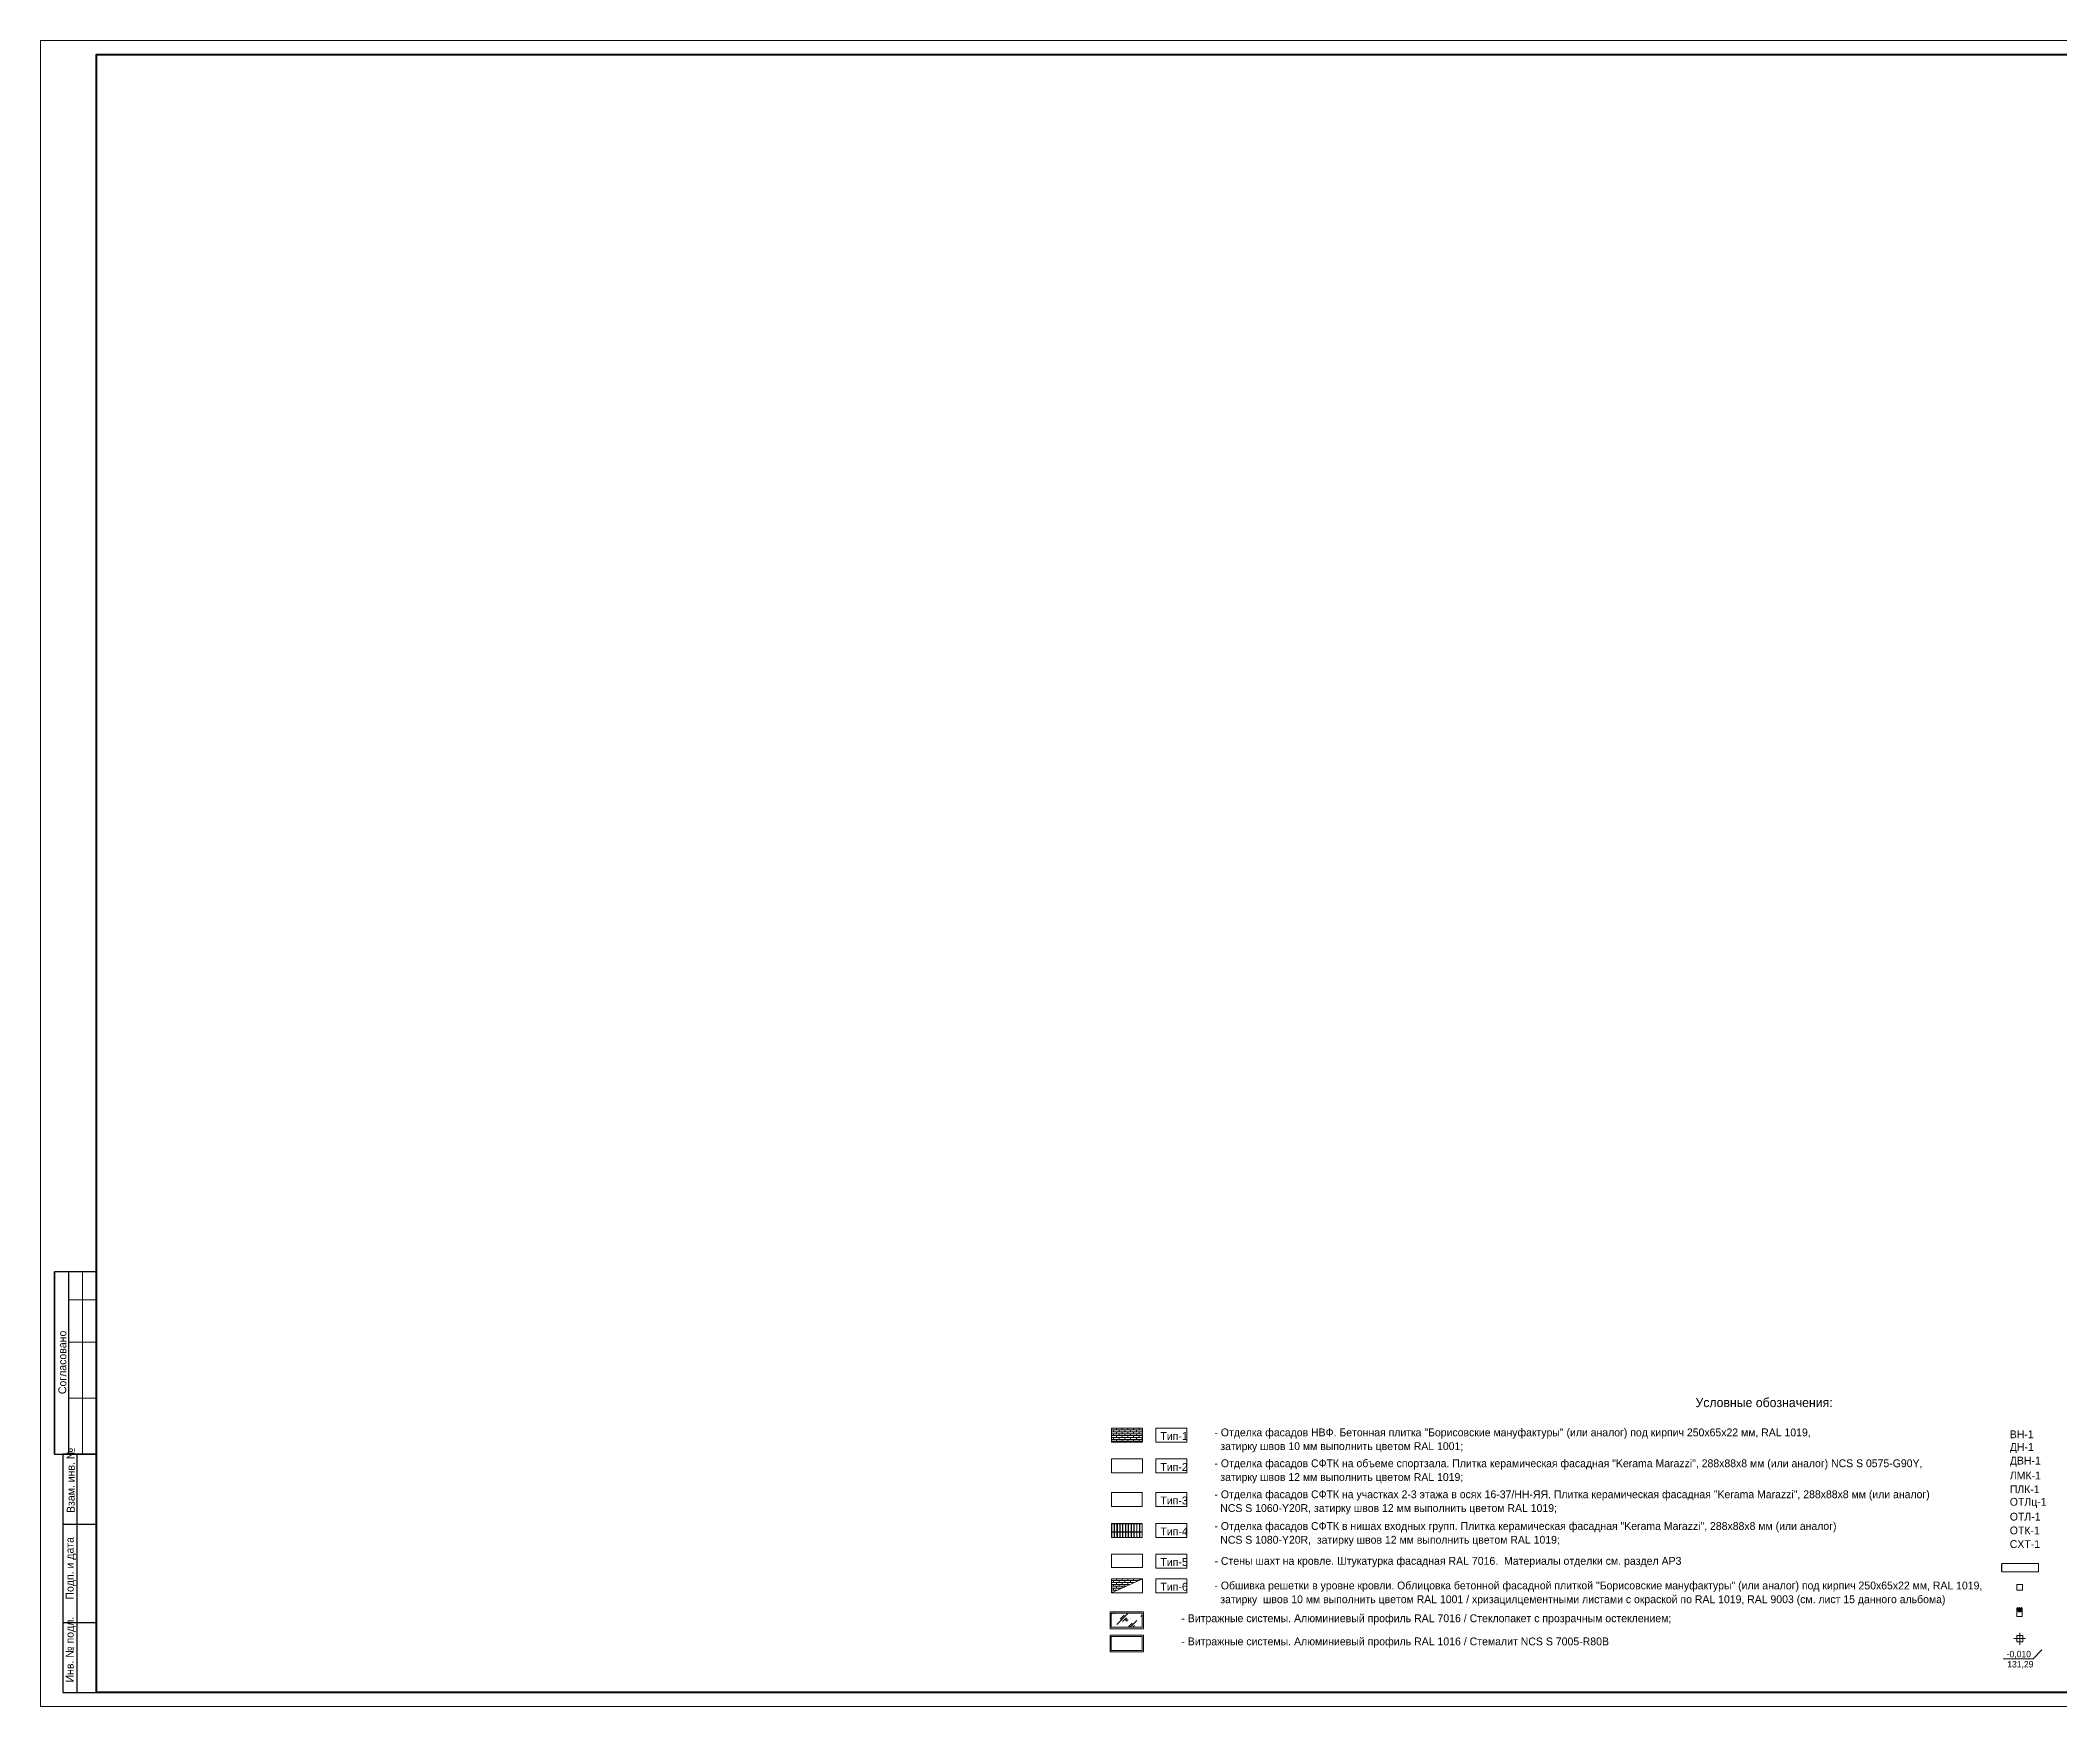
# Model space of a CAD drawing. Header units: millimetres. Extents: x 2294 to 908349, y -83289 to 219220.
# Drawn here: x 439968 to 514285, y 157856 to 219189 of the extents above; entities that cross this region are included whole.
import ezdxf

# ---------------------------------------------------------------- set-up
doc = ezdxf.new("R2010")
doc.units = ezdxf.units.MM
doc.layers.add('PDF _Геометрия', color=7, linetype='Continuous')
doc.layers.add('PDF _Текст', color=7, linetype='Continuous')

msp = doc.modelspace()

# ---------------------------------------------------------------- linework, layer by layer
at = {"layer": 'PDF _Геометрия', "lineweight": 18}
msp.add_lwpolyline([(570166.5, 219188.8), (439967.9, 219188.8), (439967.9, 157855.6), (570166.5, 157855.6)], dxfattribs=at)
at = {"layer": 'PDF _Геометрия', "lineweight": 40}
msp.add_lwpolyline([(569663.7, 218672.9), (569663.7, 158371.4), (442031.3, 158371.4), (442031.3, 218672.9)], close=True, dxfattribs=at)
at = {"layer": 'PDF _Геометрия', "lineweight": 30}
for points in [[(442031.3, 173859.9), (440483.7, 173859.9), (440483.7, 167145.2), (442031.3, 167145.2), (440789.7, 167145.2), (440789.7, 158371.4), (442031.3, 158371.4)], [(440483.7, 167145.2), (440483.7, 173859.9)], [(440999.6, 173859.9), (440999.6, 167145.2)], [(441309.9, 167145.2), (441309.9, 158371.4)], [(440789.7, 164566), (442031.3, 164566)], [(440789.7, 160950.7), (442031.3, 160950.7)]]:
    msp.add_lwpolyline(points, dxfattribs=at)
at = {"layer": 'PDF _Геометрия', "lineweight": 9}
for points in [[(441515.4, 173859.9), (441515.4, 167145.2)], [(442031.3, 173859.9), (442031.3, 167145.2)], [(440999.6, 172828.2), (442031.3, 172828.2)], [(440999.6, 171276.3), (442031.3, 171276.3)], [(440999.6, 169212.9), (442031.3, 169212.9)], [(512164.4, 163114.6), (512155.7, 163105.8), (512155.7, 163097.1), (512151.3, 163088.4), (512151.3, 162847.9), (512155.7, 162839.2), (512155.7, 162830.4), (512164.4, 162826.1)], [(512164.4, 163088.4), (512164.4, 162847.9)], [(513458.4, 163123.3), (512190.6, 163123.3)], [(512190.6, 162813), (513458.4, 162813)], [(479382, 161256.7), (479421.3, 161296)], [(479504.4, 161274.2), (479526.2, 161296)], [(479591.8, 160880.7), (480007.1, 161296)], [(512724, 161479.6), (512710.9, 161479.6), (512710.9, 161169.2), (512912, 161169.2), (512912, 161479.6), (512898.8, 161479.6)], [(512724, 161484), (512754.6, 161357.2), (512759, 161352.8), (512759, 161348.5), (512763.3, 161348.5), (512767.7, 161348.5), (512772.1, 161344.1), (512776.4, 161344.1), (512776.4, 161348.5), (512780.8, 161348.5), (512785.2, 161352.8), (512785.2, 161357.2), (512785.2, 161361.6), (512785.2, 161366), (512754.6, 161492.7)], [(512798.3, 161479.6), (512754.6, 161479.6)], [(512763.3, 161449), (512767.7, 161449), (512767.7, 161453.4), (512772.1, 161453.4), (512776.4, 161453.4), (512776.4, 161449), (512776.4, 161444.6)], [(512767.7, 161449), (512763.3, 161444.6)], [(512772.1, 161422.8), (512776.4, 161449)], [(512798.3, 161488.4), (512798.3, 161361.6)], [(512828.9, 161366), (512828.9, 161361.6), (512824.5, 161357.2), (512824.5, 161352.8), (512820.2, 161348.5), (512815.8, 161344.1), (512811.4, 161344.1), (512807, 161344.1), (512802.7, 161348.5), (512798.3, 161352.8), (512798.3, 161357.2), (512798.3, 161361.6), (512798.3, 161366)], [(512828.9, 161361.6), (512828.9, 161488.4)], [(512868.2, 161479.6), (512828.9, 161479.6)], [(512872.6, 161492.7), (512837.6, 161366), (512837.6, 161361.6), (512837.6, 161357.2), (512842, 161352.8), (512842, 161348.5), (512846.4, 161348.5), (512850.8, 161344.1), (512855.1, 161344.1), (512855.1, 161348.5), (512859.5, 161348.5), (512863.9, 161348.5), (512863.9, 161352.8), (512868.2, 161357.2), (512898.8, 161484)], [(512859.5, 161444.6), (512859.5, 161449), (512859.5, 161453.4), (512855.1, 161453.4), (512850.8, 161453.4), (512846.4, 161453.4), (512846.4, 161449), (512846.4, 161444.6), (512850.8, 161444.6)], [(512846.4, 161449), (512855.1, 161422.8)], [(479714.2, 161068.7), (479858.5, 161217.3)], [(479797.3, 160985.6), (479941.5, 161129.9)], [(479897.8, 161038.1), (480002.7, 161038.1)], [(479950.3, 161086.2), (479950.3, 160985.6)], [(480007.1, 160780.2), (480151.4, 160924.4)], [(480072.7, 160780.2), (480321.9, 161025)], [(480177.6, 160780.2), (480234.4, 160837)], [(480466.1, 161173.6), (480518.6, 161226.1)], [(512815.8, 160566), (512815.8, 160133.2)], [(513633.3, 159949.6), (513314.1, 159608.6), (512203.8, 159608.6)], [(512601.6, 160360.5), (513034.4, 160360.5)]]:
    msp.add_lwpolyline(points, dxfattribs=at)
for points in [[(480527.3, 168111.3), (479386.4, 168111.3), (479386.4, 167595.5), (480527.3, 167595.5)], [(482157.9, 168111.3), (482157.9, 167595.5), (481021.3, 167595.5), (481021.3, 168111.3)], [(479386.4, 166974.7), (479386.4, 166458.8), (480527.3, 166458.8), (480527.3, 166974.7)], [(482157.9, 166974.7), (482157.9, 166458.8), (481021.3, 166458.8), (481021.3, 166974.7)], [(479386.4, 165733.2), (479386.4, 165217.3), (480523, 165217.3), (480523, 165733.2)], [(482157.9, 165733.2), (482157.9, 165217.3), (481021.3, 165217.3), (481021.3, 165733.2)], [(479386.4, 164600.9), (479386.4, 164080.7), (480523, 164080.7), (480523, 164600.9)], [(482157.9, 164600.9), (482157.9, 164080.7), (481021.3, 164080.7), (481021.3, 164600.9)], [(480527.3, 163464.3), (479386.4, 163464.3), (479386.4, 162974.7), (480527.3, 162974.7)], [(482157.9, 163473.1), (482157.9, 162957.2), (481021.3, 162957.2), (481021.3, 163473.1)], [(513506.5, 163123.3), (512164.4, 163123.3), (512164.4, 162813), (513506.5, 162813)], [(480527.3, 162563.8), (479386.4, 162563.8), (479386.4, 162043.6)], [(479386.4, 162043.6), (480527.3, 162043.6), (480527.3, 162563.8)], [(482157.9, 162563.8), (482157.9, 162043.6), (481021.3, 162043.6), (481021.3, 162563.8)], [(512916.3, 162349.6), (512706.5, 162349.6), (512706.5, 162144.1), (512916.3, 162144.1)], [(512706.5, 162144.1), (512916.3, 162144.1), (512916.3, 162349.6), (512706.5, 162349.6)], [(480571.1, 160723.3), (480571.1, 161344.1), (479342.6, 161344.1), (479342.6, 160723.3)], [(480518.6, 160780.2), (480518.6, 161296), (479382, 161296), (479382, 160780.2)], [(512737.1, 161501.5), (512732.7, 161501.5), (512732.7, 161497.1), (512728.4, 161497.1), (512724, 161492.7), (512724, 161488.4), (512724, 161484), (512724, 161479.6), (512728.4, 161475.2), (512732.7, 161475.2), (512737.1, 161470.9), (512741.5, 161475.2), (512745.8, 161475.2), (512750.2, 161475.2), (512750.2, 161479.6), (512754.6, 161484), (512754.6, 161488.4), (512754.6, 161492.7), (512750.2, 161492.7), (512750.2, 161497.1), (512745.8, 161497.1), (512741.5, 161501.5)], [(512811.4, 161501.5), (512807, 161501.5), (512802.7, 161497.1), (512798.3, 161492.7), (512798.3, 161488.4), (512798.3, 161484), (512798.3, 161479.6), (512802.7, 161475.2), (512807, 161475.2), (512811.4, 161470.9), (512815.8, 161475.2), (512820.2, 161475.2), (512824.5, 161475.2), (512824.5, 161479.6), (512828.9, 161484), (512828.9, 161488.4), (512828.9, 161492.7), (512824.5, 161492.7), (512824.5, 161497.1), (512820.2, 161497.1), (512815.8, 161501.5)], [(512885.7, 161501.5), (512881.4, 161501.5), (512877, 161497.1), (512872.6, 161497.1), (512872.6, 161492.7), (512868.2, 161488.4), (512872.6, 161484), (512872.6, 161479.6), (512877, 161475.2), (512881.4, 161475.2), (512885.7, 161470.9), (512890.1, 161475.2), (512894.5, 161475.2), (512898.8, 161475.2), (512898.8, 161479.6), (512898.8, 161484), (512903.2, 161488.4), (512898.8, 161492.7), (512894.5, 161497.1), (512890.1, 161501.5)], [(480571.1, 159866.5), (480571.1, 160487.3), (479342.6, 160487.3), (479342.6, 159866.5)], [(480518.6, 159923.3), (480518.6, 160439.2), (479382, 160439.2), (479382, 159923.3)], [(512933.8, 160478.5), (512706.5, 160478.5), (512706.5, 160238.1), (512933.8, 160238.1)]]:
    msp.add_lwpolyline(points, close=True, dxfattribs=at)
at = {"layer": 'PDF _Геометрия', "color": 250, "lineweight": 9, "true_color": 0x424240}
for points in [[(479386.4, 168041.4), (480527.3, 168041.4)], [(479386.4, 167971.4), (480527.3, 167971.4)], [(479465, 168111.3), (479465, 168111.3)], [(479465, 167971.4), (479465, 168041.4)], [(479570, 168041.4), (479570, 168111.3)], [(479570, 167901.5), (479570, 167971.4)], [(479674.9, 168111.3), (479674.9, 168111.3)], [(479674.9, 167971.4), (479674.9, 168041.4)], [(479779.8, 168041.4), (479779.8, 168111.3)], [(479779.8, 167901.5), (479779.8, 167971.4)], [(479884.7, 168111.3), (479884.7, 168111.3)], [(479884.7, 167971.4), (479884.7, 168041.4)], [(479989.6, 168041.4), (479989.6, 168111.3)], [(479989.6, 167901.5), (479989.6, 167971.4)], [(480094.6, 168111.3), (480094.6, 168111.3)], [(480094.6, 167971.4), (480094.6, 168041.4)], [(480199.5, 168041.4), (480199.5, 168111.3)], [(480199.5, 167901.5), (480199.5, 167971.4)], [(480304.4, 168111.3), (480304.4, 168111.3)], [(480304.4, 167971.4), (480304.4, 168041.4)], [(480409.3, 168041.4), (480409.3, 168111.3)], [(480409.3, 167901.5), (480409.3, 167971.4)], [(480514.2, 168111.3), (480514.2, 168111.3)], [(480514.2, 167971.4), (480514.2, 168041.4)], [(479386.4, 167901.5), (480527.3, 167901.5)], [(479386.4, 167831.5), (480527.3, 167831.5)], [(479386.4, 167761.6), (480527.3, 167761.6)], [(479386.4, 167691.6), (480527.3, 167691.6)], [(479386.4, 167621.7), (480527.3, 167621.7)], [(479465, 167831.5), (479465, 167901.5)], [(479465, 167691.6), (479465, 167761.6)], [(479465, 167595.5), (479465, 167621.7)], [(479570, 167761.6), (479570, 167831.5)], [(479570, 167621.7), (479570, 167691.6)], [(479674.9, 167831.5), (479674.9, 167901.5)], [(479674.9, 167691.6), (479674.9, 167761.6)], [(479674.9, 167595.5), (479674.9, 167621.7)], [(479779.8, 167761.6), (479779.8, 167831.5)], [(479779.8, 167621.7), (479779.8, 167691.6)], [(479884.7, 167831.5), (479884.7, 167901.5)], [(479884.7, 167691.6), (479884.7, 167761.6)], [(479884.7, 167595.5), (479884.7, 167621.7)], [(479989.6, 167761.6), (479989.6, 167831.5)], [(479989.6, 167621.7), (479989.6, 167691.6)], [(480094.6, 167831.5), (480094.6, 167901.5)], [(480094.6, 167691.6), (480094.6, 167761.6)], [(480094.6, 167595.5), (480094.6, 167621.7)], [(480199.5, 167761.6), (480199.5, 167831.5)], [(480199.5, 167621.7), (480199.5, 167691.6)], [(480304.4, 167831.5), (480304.4, 167901.5)], [(480304.4, 167691.6), (480304.4, 167761.6)], [(480304.4, 167595.5), (480304.4, 167621.7)], [(480409.3, 167761.6), (480409.3, 167831.5)], [(480409.3, 167621.7), (480409.3, 167691.6)], [(480514.2, 167831.5), (480514.2, 167901.5)], [(480514.2, 167691.6), (480514.2, 167761.6)], [(480514.2, 167595.5), (480514.2, 167621.7)], [(479386.4, 162493.8), (480370, 162493.8)], [(479386.4, 162423.9), (480217, 162423.9)], [(479386.4, 162353.9), (480064, 162353.9)], [(479386.4, 162284), (479906.6, 162284)], [(479386.4, 162214), (479753.6, 162214)], [(479386.4, 162144.1), (479600.6, 162144.1)], [(479386.4, 162074.2), (479443.2, 162074.2)], [(479465, 162563.8), (479465, 162563.8)], [(479465, 162423.9), (479465, 162493.8)], [(479465, 162284), (479465, 162353.9)], [(479465, 162144.1), (479465, 162214)], [(479570, 162493.8), (479570, 162563.8)], [(479570, 162353.9), (479570, 162423.9)], [(479570, 162214), (479570, 162284)], [(479570, 162126.6), (479570, 162144.1)], [(479674.9, 162563.8), (479674.9, 162563.8)], [(479674.9, 162423.9), (479674.9, 162493.8)], [(479674.9, 162284), (479674.9, 162353.9)], [(479674.9, 162174.7), (479674.9, 162214)], [(479779.8, 162493.8), (479779.8, 162563.8)], [(479779.8, 162353.9), (479779.8, 162423.9)], [(479779.8, 162222.8), (479779.8, 162284)], [(479884.7, 162563.8), (479884.7, 162563.8)], [(479884.7, 162423.9), (479884.7, 162493.8)], [(479884.7, 162284), (479884.7, 162353.9)], [(479989.6, 162493.8), (479989.6, 162563.8)], [(479989.6, 162353.9), (479989.6, 162423.9)], [(480094.6, 162563.8), (480094.6, 162563.8)], [(480094.6, 162423.9), (480094.6, 162493.8)], [(480199.5, 162493.8), (480199.5, 162563.8)], [(480199.5, 162415.1), (480199.5, 162423.9)], [(480304.4, 162563.8), (480304.4, 162563.8)], [(480304.4, 162463.2), (480304.4, 162493.8)], [(480409.3, 162506.9), (480409.3, 162563.8)], [(480514.2, 162563.8), (480514.2, 162563.8)]]:
    msp.add_lwpolyline(points, dxfattribs=at)
at = {"layer": 'PDF _Геометрия', "color": 253, "lineweight": 9, "true_color": 0xada188}
for points in [[(479386.4, 164587.8), (479386.4, 164587.8)], [(479386.4, 164290.5), (479386.4, 164290.5)], [(479386.4, 164277.4), (479386.4, 164277.4)], [(479399.5, 164600.9), (479399.5, 164600.9)], [(479491.3, 164080.7), (479491.3, 164277.4), (479399.5, 164277.4), (479399.5, 164080.7)], [(479491.3, 164600.9), (479491.3, 164600.9)], [(479500, 164600.9), (479500, 164600.9)], [(479591.8, 164080.7), (479591.8, 164277.4), (479500, 164277.4), (479500, 164080.7)], [(479591.8, 164600.9), (479591.8, 164600.9)], [(479604.9, 164600.9), (479604.9, 164600.9)], [(479696.7, 164080.7), (479696.7, 164277.4), (479604.9, 164277.4), (479604.9, 164080.7)], [(479696.7, 164600.9), (479696.7, 164600.9)], [(479709.9, 164600.9), (479709.9, 164600.9)], [(479797.3, 164080.7), (479797.3, 164277.4), (479709.9, 164277.4), (479709.9, 164080.7)], [(479797.3, 164600.9), (479797.3, 164600.9)], [(479810.4, 164600.9), (479810.4, 164600.9)], [(479902.2, 164080.7), (479902.2, 164277.4), (479810.4, 164277.4), (479810.4, 164080.7)], [(479902.2, 164600.9), (479902.2, 164600.9)], [(479915.3, 164600.9), (479915.3, 164600.9)], [(480007.1, 164080.7), (480007.1, 164277.4), (479915.3, 164277.4), (479915.3, 164080.7)], [(480007.1, 164600.9), (480007.1, 164600.9)], [(480020.2, 164600.9), (480020.2, 164600.9)], [(480107.7, 164080.7), (480107.7, 164277.4), (480020.2, 164277.4), (480020.2, 164080.7)], [(480107.7, 164600.9), (480107.7, 164600.9)], [(480120.8, 164600.9), (480120.8, 164600.9)], [(480212.6, 164080.7), (480212.6, 164277.4), (480120.8, 164277.4), (480120.8, 164080.7)], [(480212.6, 164600.9), (480212.6, 164600.9)], [(480225.7, 164600.9), (480225.7, 164600.9)], [(480317.5, 164080.7), (480317.5, 164277.4), (480225.7, 164277.4), (480225.7, 164080.7)], [(480317.5, 164600.9), (480317.5, 164600.9)], [(480326.2, 164600.9), (480326.2, 164600.9)], [(480418, 164080.7), (480418, 164277.4), (480326.2, 164277.4), (480326.2, 164080.7)], [(480418, 164600.9), (480418, 164600.9)], [(480431.2, 164600.9), (480431.2, 164600.9)], [(480523, 164290.5), (480431.2, 164290.5), (480431.2, 164587.8), (480523, 164587.8)], [(480431.2, 164080.7), (480431.2, 164277.4), (480523, 164277.4)]]:
    msp.add_lwpolyline(points, dxfattribs=at)
for points in [[(479399.5, 164587.8), (479399.5, 164290.5), (479491.3, 164290.5), (479491.3, 164587.8)], [(479500, 164587.8), (479500, 164290.5), (479591.8, 164290.5), (479591.8, 164587.8)], [(479604.9, 164587.8), (479604.9, 164290.5), (479696.7, 164290.5), (479696.7, 164587.8)], [(479709.9, 164587.8), (479709.9, 164290.5), (479797.3, 164290.5), (479797.3, 164587.8)], [(479810.4, 164587.8), (479810.4, 164290.5), (479902.2, 164290.5), (479902.2, 164587.8)], [(479915.3, 164587.8), (479915.3, 164290.5), (480007.1, 164290.5), (480007.1, 164587.8)], [(480020.2, 164587.8), (480020.2, 164290.5), (480107.7, 164290.5), (480107.7, 164587.8)], [(480120.8, 164587.8), (480120.8, 164290.5), (480212.6, 164290.5), (480212.6, 164587.8)], [(480225.7, 164587.8), (480225.7, 164290.5), (480317.5, 164290.5), (480317.5, 164587.8)], [(480326.2, 164587.8), (480326.2, 164290.5), (480418, 164290.5), (480418, 164587.8)]]:
    msp.add_lwpolyline(points, close=True, dxfattribs=at)

# ---------------------------------------------------------------- texts
at = {"layer": 'PDF _Текст', "char_height": 289.45, "attachment_point": 4, "rotation": 90, "style": ''}
for s, insert in [('Согласовано', (440777.4, 169358.3)), ('Взам. инв. №', (441087.8, 164982.5)), ('Подп. и дата', (441087.8, 161795.6)), ('Инв. № подл.', (441087.8, 158744.4))]:
    msp.add_mtext(s, dxfattribs=dict(at, insert=insert))
at = {"layer": 'PDF _Текст', "attachment_point": 4, "style": ''}
for s, insert, char_height in [('Условные обозначения:', (500884.4, 169047.1), 337.88), ('Тип-1', (481190.9, 167814.4), 289.45), ('- Отделка фасадов НВФ. Бетонная плитка "Борисовские мануфактуры" (или аналог) под кирпич 250х65х22 мм, RAL 1019,', (483179.9, 167905.7), 288.1177), ('ВН-1      ', (512451.3, 167879.6), 288.57), ('  затирку швов 10 мм выполнить цветом RAL 1001;', (483179.9, 167398.6), 288.118), ('ДН-1', (512451.3, 167372.5), 288.57), ('Тип-2', (481190.9, 166677.8), 289.45), ('- Отделка фасадов СФТК на объеме спортзала. Плитка керамическая фасадная "Kerama Marazzi", 288х88х8 мм (или аналог) NCS S 0575-G90Y,', (483179.9, 166769.1), 288.1177), ('ДВН-1        ', (512451.3, 166869.8), 288.572), ('ЛМК-1   ', (512451.3, 166362.7), 288.57), ('- Отделка фасадов СФТК на участках 2-3 этажа в осях 16-37/НН-ЯЯ. Плитка керамическая фасадная "Kerama Marazzi", 288х88х8 мм (или аналог)', (483180, 165628.2), 288.1177), ('  затирку швов 12 мм выполнить цветом RAL 1019;', (483180, 166262), 288.118), ('ПЛК-1', (512451.3, 165855.6), 288.57), ('Тип-3', (481190.9, 165440.7), 289.45), ('  NCS S 1060-Y20R, затирку швов 12 мм выполнить цветом RAL 1019;', (483180, 165121.1), 288.118), ('ОТЛц-1', (512451.3, 165352.9), 288.57), ('ОТЛ-1', (512451.3, 164845.8), 288.57), ('Тип-4', (481190.9, 164304.1), 289.45), ('- Отделка фасадов СФТК в нишах входных групп. Плитка керамическая фасадная "Kerama Marazzi", 288х88х8 мм (или аналог)', (483179.9, 164461), 288.1177), ('ОТК-1', (512451.3, 164338.7), 288.57), ('  NCS S 1080-Y20R,  затирку швов 12 мм выполнить цветом RAL 1019;', (483179.9, 163953.9), 288.118), ('СХТ-1', (512451.3, 163836), 288.57), ('Тип-5', (481190.9, 163176.2), 289.45), ('- Стены шахт на кровле. Штукатурка фасадная RAL 7016.  Материалы отделки см. раздел АР3', (483179.9, 163176.2), 289.45), ('Тип-6', (481190.9, 162267), 289.45), ('- Обшивка решетки в уровне кровли. Облицовка бетонной фасадной плиткой "Борисовские мануфактуры" (или аналог) под кирпич 250х65х22 мм, RAL 1019,  ', (483179.9, 162270.9), 288.1177), ('- Витражные системы. Алюминиевый профиль RAL 7016 / Стеклопакет с прозрачным остеклением;', (481960.3, 161064.8), 289.45), ('  затирку  швов 10 мм выполнить цветом RAL 1001 / хризацилцементными листами с окраской по RAL 1019, RAL 9003 (см. лист 15 данного альбома)', (483179.9, 161763.8), 288.1177), ('- Витражные системы. Алюминиевый профиль RAL 1016 / Стемалит NCS S 7005-R80B', (481960.3, 160212.4), 289.45), ('-0,010', (512337.7, 159768.9), 235.29), ('131,29', (512359.5, 159392.9), 235.29)]:
    msp.add_mtext(s, dxfattribs=dict(at, insert=insert, char_height=char_height))

doc.saveas('drawing.dxf')
